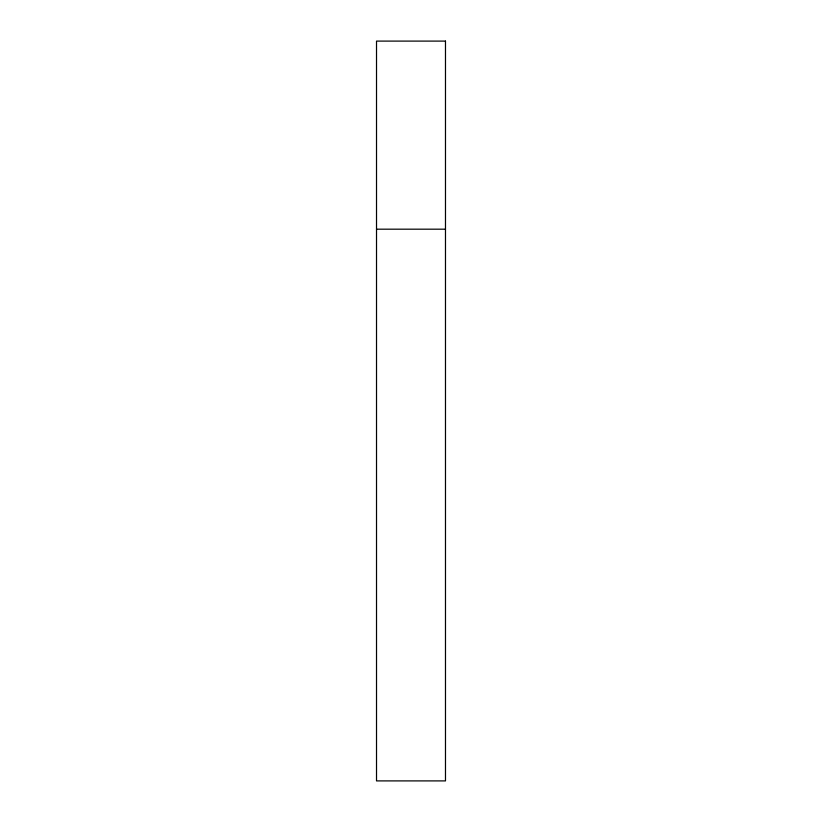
<?xml version="1.0" encoding="UTF-8"?>
<svg xmlns="http://www.w3.org/2000/svg" width="822" height="822" viewBox="0 0 822 822"><rect width="100%" height="100%" fill="white"/><g stroke="black" fill="none" stroke-linecap="round" stroke-linejoin="round"><path stroke-width="1.23" d="M376.517 229.184L445.483 229.184M445.483 41.1L376.517 41.1L376.517 780.9L445.483 780.9L445.483 41.1"/></g></svg>
